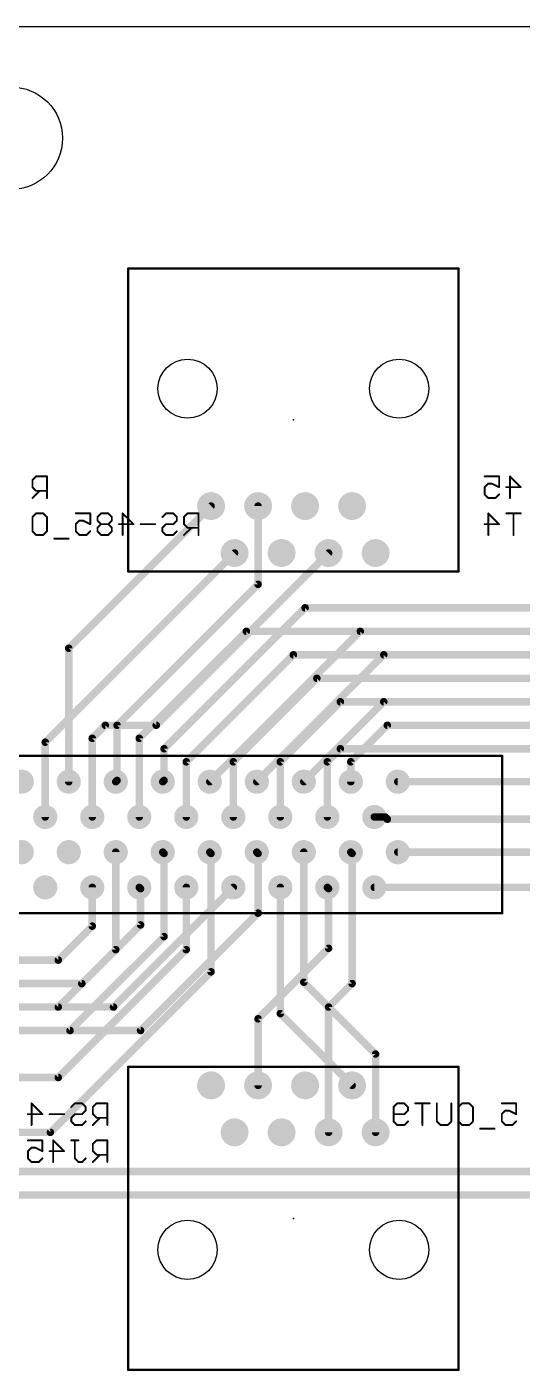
# Model space of a CAD drawing. Extents: x 0 to 9.2, y 0 to 4.69.
# Drawn here: x 4.433 to 5.487, y 1.825 to 4.687 of the extents above; entities that cross this region are included whole.
import ezdxf

# ---------------------------------------------------------------- set-up
doc = ezdxf.new("R2010")
doc.units = 0
for name, color, linetype in [('1', 22, 'CONTINUOUS'), ('16', 175, 'CONTINUOUS'), ('17', 82, 'CONTINUOUS'), ('20', 7, 'CONTINUOUS'), ('21', 253, 'CONTINUOUS'), ('22', 253, 'CONTINUOUS'), ('24', 7, 'CONTINUOUS'), ('26', 253, 'CONTINUOUS')]:
    doc.layers.add(name, color=color, linetype=linetype)

# ---------------------------------------------------------------- blocks, each defined once
blk = doc.blocks.new('ROUNDP')
at = {"const_width": 0.5}
blk.add_lwpolyline([(0, -0.25, 1), (0, 0.25, 1), (0, -0.25)], format="xyb", dxfattribs=at)

msp = doc.modelspace()

# ---------------------------------------------------------------- linework, layer by layer
at = {"layer": '1', "const_width": 0.016}
for points in [[(4.825, 3.666732), (4.522244, 3.363976)], [(4.925, 3.5), (4.925, 3.666732)], [(4.625, 3.2), (4.925, 3.5)], [(4.9, 3.4), (4.672244, 3.172244)], [(5.808268, 3.4), (4.9, 3.4)], [(4.522244, 3.363976), (4.522244, 3.079823)], [(5, 3.35), (4.772244, 3.122244)], [(5.958268, 3.35), (5, 3.35)], [(5.05, 3.3), (4.872244, 3.122244)], [(6.808268, 3.3), (5.05, 3.3)], [(5.1, 3.25), (4.972244, 3.122244)], [(6.958268, 3.25), (5.1, 3.25)], [(4.625, 3.082579), (4.625, 3.2)], [(4.672244, 3.172244), (4.672244, 3.004823)], [(5.1, 3.15), (5.072244, 3.122244)], [(7.758268, 3.15), (5.1, 3.15)], [(4.772244, 3.122244), (4.772244, 3.004823)], [(4.872244, 3.122244), (4.872244, 3.004823)], [(4.972244, 3.122244), (4.972244, 3.004823)], [(5.072244, 3.122244), (5.072244, 3.004823)], [(4.622244, 3.079823), (4.625, 3.082579)], [(7.779823, 3.079823), (5.222244, 3.079823)], [(5.195177, 3.004823), (5.172244, 3.004823)], [(5.2, 3), (5.195177, 3.004823)], [(7.808268, 3), (5.2, 3)], [(4.622244, 2.722244), (4.622244, 2.929823)], [(4.922244, 2.929823), (4.925, 2.927067)], [(4.925, 2.927067), (4.925, 2.8)], [(5.022244, 2.652756), (5.022244, 2.929823)], [(5.995177, 2.929823), (5.222244, 2.929823)], [(4.572244, 2.772244), (4.572244, 2.854823)], [(4.872244, 2.854823), (4.617421, 2.6)], [(4.972244, 2.586024), (4.972244, 2.854823)], [(5.803445, 2.854823), (5.172244, 2.854823)], [(4.925, 2.8), (4.675, 2.55)], [(4.5, 2.7), (4.572244, 2.772244)], [(4.55, 2.65), (4.622244, 2.722244)], [(3.191732, 2.7), (4.5, 2.7)], [(3.291732, 2.65), (4.55, 2.65)], [(5.175, 2.5), (5.022244, 2.652756)], [(4.617421, 2.6), (3.95, 2.6)], [(5.125, 2.433268), (4.972244, 2.586024)], [(4.675, 2.55), (4.05, 2.55)], [(5.175, 2.333268), (5.175, 2.5)], [(6, 2.25), (2.6, 2.25)], [(6.15, 2.2), (2.55, 2.2)]]:
    msp.add_lwpolyline(points, dxfattribs=at)
at = {"layer": '1', "const_width": 0.008}
for points in [[(4.827828, 3.663904, 1), (4.822172, 3.669561)], [(4.929, 3.666732, 1), (4.921, 3.666732)], [(4.921, 3.5, 1), (4.929, 3.5)], [(4.927828, 3.497172, 1), (4.922172, 3.502828)], [(4.9, 3.404, 1), (4.9, 3.396)], [(4.902828, 3.397172, 1), (4.897172, 3.402828)], [(4.526244, 3.363976, 1), (4.518244, 3.363976)], [(4.519416, 3.366805, 1), (4.525073, 3.361148)], [(5, 3.354, 1), (5, 3.346)], [(5.002828, 3.347172, 1), (4.997172, 3.352828)], [(5.05, 3.304, 1), (5.05, 3.296)], [(5.052828, 3.297172, 1), (5.047172, 3.302828)], [(5.1, 3.254, 1), (5.1, 3.246)], [(5.102828, 3.247172, 1), (5.097172, 3.252828)], [(4.629, 3.2, 1), (4.621, 3.2)], [(4.622172, 3.202828, 1), (4.627828, 3.197172)], [(4.676244, 3.172244, 1), (4.668244, 3.172244)], [(4.669416, 3.175073, 1), (4.675073, 3.169416)], [(5.1, 3.154, 1), (5.1, 3.146)], [(5.102828, 3.147172, 1), (5.097172, 3.152828)], [(4.776244, 3.122244, 1), (4.768244, 3.122244)], [(4.769416, 3.125073, 1), (4.775073, 3.119416)], [(4.876244, 3.122244, 1), (4.868244, 3.122244)], [(4.869416, 3.125073, 1), (4.875073, 3.119416)], [(4.976244, 3.122244, 1), (4.968244, 3.122244)], [(4.969416, 3.125073, 1), (4.975073, 3.119416)], [(5.076244, 3.122244, 1), (5.068244, 3.122244)], [(5.069416, 3.125073, 1), (5.075073, 3.119416)], [(4.518244, 3.079823, 1), (4.526244, 3.079823)], [(4.619416, 3.082651, 1), (4.625073, 3.076994)], [(4.621, 3.082579, 1), (4.629, 3.082579)], [(4.627828, 3.07975, 1), (4.622172, 3.085407)], [(5.222244, 3.083823, 1), (5.222244, 3.075823)], [(4.668244, 3.004823, 1), (4.676244, 3.004823)], [(4.768244, 3.004823, 1), (4.776244, 3.004823)], [(4.868244, 3.004823, 1), (4.876244, 3.004823)], [(4.968244, 3.004823, 1), (4.976244, 3.004823)], [(5.068244, 3.004823, 1), (5.076244, 3.004823)], [(5.172244, 3.008823, 1), (5.172244, 3.000823)], [(5.198006, 3.007651, 1), (5.192349, 3.001994)], [(5.195177, 3.000823, 1), (5.195177, 3.008823)], [(5.2, 3.004, 1), (5.2, 2.996)], [(5.197172, 2.997172, 1), (5.202828, 3.002828)], [(4.626244, 2.929823, 1), (4.618244, 2.929823)], [(4.925073, 2.932651, 1), (4.919416, 2.926994)], [(4.929, 2.927067, 1), (4.921, 2.927067)], [(4.922172, 2.924239, 1), (4.927828, 2.929895)], [(5.026244, 2.929823, 1), (5.018244, 2.929823)], [(5.222244, 2.933823, 1), (5.222244, 2.925823)], [(4.576244, 2.854823, 1), (4.568244, 2.854823)], [(4.875073, 2.851994, 1), (4.869416, 2.857651)], [(4.976244, 2.854823, 1), (4.968244, 2.854823)], [(5.172244, 2.858823, 1), (5.172244, 2.850823)], [(4.927828, 2.797172, 1), (4.922172, 2.802828)], [(4.575073, 2.769416, 1), (4.569416, 2.775073)], [(4.921, 2.8, 1), (4.929, 2.8)], [(4.568244, 2.772244, 1), (4.576244, 2.772244)], [(4.618244, 2.722244, 1), (4.626244, 2.722244)], [(4.625073, 2.719416, 1), (4.619416, 2.725073)], [(4.497172, 2.702828, 1), (4.502828, 2.697172)], [(4.5, 2.696, 1), (4.5, 2.704)], [(4.547172, 2.652828, 1), (4.552828, 2.647172)], [(4.55, 2.646, 1), (4.55, 2.654)], [(5.025073, 2.655584, 1), (5.019416, 2.649927)], [(5.018244, 2.652756, 1), (5.026244, 2.652756)], [(4.614593, 2.602828, 1), (4.62025, 2.597172)], [(4.617421, 2.596, 1), (4.617421, 2.604)], [(4.975073, 2.588852, 1), (4.969416, 2.583195)], [(4.968244, 2.586024, 1), (4.976244, 2.586024)], [(4.672172, 2.552828, 1), (4.677828, 2.547172)], [(4.675, 2.546, 1), (4.675, 2.554)], [(5.179, 2.5, 1), (5.171, 2.5)], [(5.172172, 2.497172, 1), (5.177828, 2.502828)], [(5.122172, 2.430439, 1), (5.127828, 2.436096)], [(5.171, 2.333268, 1), (5.179, 2.333268)]]:
    msp.add_lwpolyline(points, format="xyb", dxfattribs=at)
at = {"layer": '16', "const_width": 0.016}
for points in [[(4.875, 3.566732), (4.472244, 3.163976)], [(5.075, 3.566732), (4.708268, 3.2)], [(4.725, 3.15), (5.025, 3.45)], [(5.025, 3.45), (5.8, 3.45)], [(4.822244, 3.079823), (5.142421, 3.4)], [(5.142421, 3.4), (5.95, 3.4)], [(4.922244, 3.079823), (5.192421, 3.35)], [(5.192421, 3.35), (6.85, 3.35)], [(5.022244, 3.079823), (5.192421, 3.25)], [(5.192421, 3.25), (7.05, 3.25)], [(4.6, 3.2), (4.572244, 3.172244)], [(4.708268, 3.2), (4.6, 3.2)], [(5.2, 3.2), (5.122244, 3.122244)], [(7.658268, 3.2), (5.2, 3.2)], [(4.572244, 3.172244), (4.572244, 3.004823)], [(4.472244, 3.163976), (4.472244, 3.004823)], [(4.725, 3.082579), (4.725, 3.15)], [(5.122244, 3.122244), (5.122244, 3.079823)], [(4.722244, 3.079823), (4.725, 3.082579)], [(4.722244, 2.929823), (4.725, 2.927067)], [(4.725, 2.927067), (4.725, 2.75)], [(4.822244, 2.929823), (4.825, 2.927067)], [(4.825, 2.927067), (4.825, 2.675)], [(5.122244, 2.929823), (5.125, 2.927067)], [(5.125, 2.927067), (5.125, 2.65)], [(4.672244, 2.854823), (4.675, 2.852067)], [(4.772244, 2.722244), (4.772244, 2.854823)], [(5.072244, 2.854823), (5.075, 2.852067)], [(4.675, 2.852067), (4.675, 2.775)], [(5.075, 2.852067), (5.075, 2.725)], [(4.675, 2.775), (4.5, 2.6)], [(4.725, 2.75), (4.525, 2.55)], [(4.5, 2.45), (4.772244, 2.722244)], [(5.075, 2.725), (4.925, 2.575)], [(4.825, 2.675), (4.483268, 2.333268)], [(5.125, 2.65), (5.075, 2.6)], [(4.5, 2.6), (2.85, 2.6)], [(5.075, 2.6), (5.075, 2.333268)], [(4.925, 2.575), (4.925, 2.433268)], [(4.525, 2.55), (2.9, 2.55)], [(4.041732, 2.45), (4.5, 2.45)], [(4.483268, 2.333268), (4.075, 2.333268)]]:
    msp.add_lwpolyline(points, dxfattribs=at)
at = {"layer": '16', "const_width": 0.008}
for points in [[(4.877828, 3.563904, 1), (4.872172, 3.569561)], [(5.077828, 3.563904, 1), (5.072172, 3.569561)], [(5.025, 3.454, 1), (5.025, 3.446)], [(5.027828, 3.447172, 1), (5.022172, 3.452828)], [(5.142421, 3.404, 1), (5.142421, 3.396)], [(5.14525, 3.397172, 1), (5.139593, 3.402828)], [(5.192421, 3.354, 1), (5.192421, 3.346)], [(5.19525, 3.347172, 1), (5.189593, 3.352828)], [(5.192421, 3.254, 1), (5.192421, 3.246)], [(5.19525, 3.247172, 1), (5.189593, 3.252828)], [(4.6, 3.204, 1), (4.6, 3.196)], [(4.602828, 3.197172, 1), (4.597172, 3.202828)], [(4.705439, 3.202828, 1), (4.711096, 3.197172)], [(4.708268, 3.196, 1), (4.708268, 3.204)], [(5.2, 3.204, 1), (5.2, 3.196)], [(5.202828, 3.197172, 1), (5.197172, 3.202828)], [(4.576244, 3.172244, 1), (4.568244, 3.172244)], [(4.569416, 3.175073, 1), (4.575073, 3.169416)], [(4.476244, 3.163976, 1), (4.468244, 3.163976)], [(4.469416, 3.166805, 1), (4.475073, 3.161148)], [(4.729, 3.15, 1), (4.721, 3.15)], [(4.722172, 3.152828, 1), (4.727828, 3.147172)], [(5.126244, 3.122244, 1), (5.118244, 3.122244)], [(5.119416, 3.125073, 1), (5.125073, 3.119416)], [(4.719416, 3.082651, 1), (4.725073, 3.076994)], [(4.721, 3.082579, 1), (4.729, 3.082579)], [(4.727828, 3.07975, 1), (4.722172, 3.085407)], [(4.819416, 3.082651, 1), (4.825073, 3.076994)], [(4.919416, 3.082651, 1), (4.925073, 3.076994)], [(5.019416, 3.082651, 1), (5.025073, 3.076994)], [(5.118244, 3.079823, 1), (5.126244, 3.079823)], [(4.468244, 3.004823, 1), (4.476244, 3.004823)], [(4.568244, 3.004823, 1), (4.576244, 3.004823)], [(4.725073, 2.932651, 1), (4.719416, 2.926994)], [(4.729, 2.927067, 1), (4.721, 2.927067)], [(4.722172, 2.924239, 1), (4.727828, 2.929895)], [(4.825073, 2.932651, 1), (4.819416, 2.926994)], [(4.829, 2.927067, 1), (4.821, 2.927067)], [(4.822172, 2.924239, 1), (4.827828, 2.929895)], [(5.125073, 2.932651, 1), (5.119416, 2.926994)], [(5.129, 2.927067, 1), (5.121, 2.927067)], [(5.122172, 2.924239, 1), (5.127828, 2.929895)], [(4.675073, 2.857651, 1), (4.669416, 2.851994)], [(4.776244, 2.854823, 1), (4.768244, 2.854823)], [(5.075073, 2.857651, 1), (5.069416, 2.851994)], [(4.679, 2.852067, 1), (4.671, 2.852067)], [(4.672172, 2.849239, 1), (4.677828, 2.854895)], [(5.079, 2.852067, 1), (5.071, 2.852067)], [(5.072172, 2.849239, 1), (5.077828, 2.854895)], [(4.671, 2.775, 1), (4.679, 2.775)], [(4.677828, 2.772172, 1), (4.672172, 2.777828)], [(4.721, 2.75, 1), (4.729, 2.75)], [(4.727828, 2.747172, 1), (4.722172, 2.752828)], [(4.768244, 2.722244, 1), (4.776244, 2.722244)], [(4.775073, 2.719416, 1), (4.769416, 2.725073)], [(5.071, 2.725, 1), (5.079, 2.725)], [(5.077828, 2.722172, 1), (5.072172, 2.727828)], [(4.821, 2.675, 1), (4.829, 2.675)], [(4.827828, 2.672172, 1), (4.822172, 2.677828)], [(5.121, 2.65, 1), (5.129, 2.65)], [(5.127828, 2.647172, 1), (5.122172, 2.652828)], [(4.497172, 2.602828, 1), (4.502828, 2.597172)], [(4.5, 2.596, 1), (4.5, 2.604)], [(5.079, 2.6, 1), (5.071, 2.6)], [(5.072172, 2.602828, 1), (5.077828, 2.597172)], [(4.929, 2.575, 1), (4.921, 2.575)], [(4.922172, 2.577828, 1), (4.927828, 2.572172)], [(4.522172, 2.552828, 1), (4.527828, 2.547172)], [(4.525, 2.546, 1), (4.525, 2.554)], [(4.497172, 2.452828, 1), (4.502828, 2.447172)], [(4.5, 2.446, 1), (4.5, 2.454)], [(4.921, 2.433268, 1), (4.929, 2.433268)], [(4.480439, 2.336096, 1), (4.486096, 2.330439)], [(4.483268, 2.329268, 1), (4.483268, 2.337268)], [(5.071, 2.333268, 1), (5.079, 2.333268)]]:
    msp.add_lwpolyline(points, format="xyb", dxfattribs=at)
at = {"layer": '20'}
msp.add_line((8.899213, 4.687008), (0, 4.687008), dxfattribs=at)
for centre, radius in [((4.4, 4.45), 0.109), ((4.775, 3.916732), 0.062992), ((5.225, 3.916732), 0.062992), ((4.775, 2.083268), 0.062992), ((5.225, 2.083268), 0.062992)]:
    msp.add_circle(centre, radius, dxfattribs=at)
at = {"layer": '21', "const_width": 0.005}
for points in [[(3.35, 3.134646), (5.444488, 3.134646)], [(5.444488, 3.134646), (5.444488, 2.8)], [(3.35, 2.8), (5.444488, 2.8)]]:
    msp.add_lwpolyline(points, dxfattribs=at)
at = {"layer": '21', "const_width": 0.0025}
for points in [[(5.445738, 3.134646, 1), (5.443238, 3.134646)], [(5.444488, 3.133396, 1), (5.444488, 3.135896)], [(5.443238, 2.8, 1), (5.445738, 2.8)], [(5.444488, 2.79875, 1), (5.444488, 2.80125)]]:
    msp.add_lwpolyline(points, format="xyb", dxfattribs=at)
at = {"layer": '22', "const_width": 0.005}
for points in [[(4.648819, 3.527362), (4.648819, 4.172638)], [(5.351181, 4.172638), (4.648819, 4.172638)], [(5.351181, 3.527362), (5.351181, 4.172638)], [(4.648819, 3.527362), (5.351181, 3.527362)], [(5.351181, 2.472638), (4.648819, 2.472638)], [(4.648819, 2.472638), (4.648819, 1.827362)], [(5.351181, 2.472638), (5.351181, 1.827362)], [(4.648819, 1.827362), (5.351181, 1.827362)]]:
    msp.add_lwpolyline(points, dxfattribs=at)
at = {"layer": '22', "const_width": 0.0025}
for points in [[(4.650069, 4.172638, 1), (4.647569, 4.172638)], [(4.648819, 4.173888, 1), (4.648819, 4.171388)], [(5.352431, 4.172638, 1), (5.349931, 4.172638)], [(5.351181, 4.171388, 1), (5.351181, 4.173888)], [(4.648819, 3.528612, 1), (4.648819, 3.526112)], [(4.647569, 3.527362, 1), (4.650069, 3.527362)], [(5.349931, 3.527362, 1), (5.352431, 3.527362)], [(5.351181, 3.526112, 1), (5.351181, 3.528612)], [(4.648819, 2.473888, 1), (4.648819, 2.471388)], [(4.650069, 2.472638, 1), (4.647569, 2.472638)], [(5.352431, 2.472638, 1), (5.349931, 2.472638)], [(5.351181, 2.471388, 1), (5.351181, 2.473888)], [(4.648819, 1.828612, 1), (4.648819, 1.826112)], [(4.647569, 1.827362, 1), (4.650069, 1.827362)], [(5.349931, 1.827362, 1), (5.352431, 1.827362)], [(5.351181, 1.826112, 1), (5.351181, 1.828612)]]:
    msp.add_lwpolyline(points, format="xyb", dxfattribs=at)
at = {"layer": '24'}
for p in [(5, 3.85), (5, 2.15)]:
    msp.add_point(p, dxfattribs=at)
at = {"layer": '26', "const_width": 0.004}
for points in [[(4.452839, 3.729929), (4.445165, 3.722256)], [(4.445165, 3.722256), (4.445165, 3.706909)], [(4.475858, 3.729929), (4.452839, 3.729929)], [(4.475858, 3.68389), (4.475858, 3.729929)], [(5.407048, 3.729929), (5.43774, 3.729929)], [(5.43774, 3.729929), (5.43774, 3.706909)], [(5.46076, 3.68389), (5.46076, 3.729929)], [(5.46076, 3.729929), (5.48378, 3.706909)], [(4.445165, 3.706909), (4.452839, 3.699236)], [(4.460512, 3.699236), (4.445165, 3.68389)], [(4.452839, 3.699236), (4.475858, 3.699236)], [(5.414721, 3.714583), (5.407048, 3.706909)], [(5.407048, 3.706909), (5.407048, 3.691563)], [(5.407048, 3.691563), (5.414721, 3.68389)], [(5.422394, 3.714583), (5.414721, 3.714583)], [(5.43774, 3.706909), (5.422394, 3.714583)], [(5.430067, 3.68389), (5.43774, 3.691563)], [(5.48378, 3.706909), (5.453087, 3.706909)], [(5.414721, 3.68389), (5.430067, 3.68389)], [(4.445166, 3.643516), (4.452839, 3.651189)], [(4.445166, 3.612823), (4.445166, 3.643516)], [(4.452839, 3.651189), (4.468186, 3.651189)], [(4.468186, 3.651189), (4.475859, 3.643516)], [(4.475859, 3.643516), (4.475859, 3.612823)], [(4.537245, 3.651189), (4.567937, 3.651189)], [(4.544918, 3.635842), (4.537245, 3.628169)], [(4.552591, 3.635842), (4.544918, 3.635842)], [(4.567937, 3.628169), (4.552591, 3.635842)], [(4.567937, 3.651189), (4.567937, 3.628169)], [(4.590957, 3.651189), (4.583284, 3.643516)], [(4.583284, 3.643516), (4.583284, 3.635842)], [(4.583284, 3.635842), (4.590957, 3.628169)], [(4.606304, 3.651189), (4.590957, 3.651189)], [(4.613977, 3.643516), (4.606304, 3.651189)], [(4.606304, 3.628169), (4.613977, 3.635842)], [(4.613977, 3.635842), (4.613977, 3.643516)], [(4.636996, 3.60515), (4.636996, 3.651189)], [(4.636996, 3.651189), (4.660016, 3.628169)], [(4.721402, 3.643516), (4.729075, 3.651189)], [(4.729075, 3.651189), (4.744421, 3.651189)], [(4.744421, 3.651189), (4.752094, 3.643516)], [(4.752094, 3.635842), (4.744421, 3.628169)], [(4.752094, 3.643516), (4.752094, 3.635842)], [(4.775114, 3.651189), (4.767441, 3.643516)], [(4.767441, 3.643516), (4.767441, 3.628169)], [(4.798134, 3.651189), (4.775114, 3.651189)], [(4.798134, 3.60515), (4.798134, 3.651189)], [(5.414722, 3.60515), (5.414722, 3.651189)], [(5.414722, 3.651189), (5.437741, 3.628169)], [(5.48378, 3.651189), (5.453088, 3.651189)], [(5.468434, 3.60515), (5.468434, 3.651189)], [(4.452839, 3.60515), (4.445166, 3.612823)], [(4.468186, 3.60515), (4.452839, 3.60515)], [(4.475859, 3.612823), (4.468186, 3.60515)], [(4.537245, 3.628169), (4.537245, 3.612823)], [(4.537245, 3.612823), (4.544918, 3.60515)], [(4.544918, 3.60515), (4.560264, 3.60515)], [(4.560264, 3.60515), (4.567937, 3.612823)], [(4.590957, 3.628169), (4.583284, 3.620496)], [(4.583284, 3.620496), (4.583284, 3.612823)], [(4.583284, 3.612823), (4.590957, 3.60515)], [(4.606304, 3.628169), (4.590957, 3.628169)], [(4.590957, 3.60515), (4.606304, 3.60515)], [(4.613977, 3.620496), (4.606304, 3.628169)], [(4.606304, 3.60515), (4.613977, 3.612823)], [(4.613977, 3.612823), (4.613977, 3.620496)], [(4.660016, 3.628169), (4.629323, 3.628169)], [(4.706055, 3.628169), (4.675362, 3.628169)], [(4.729075, 3.628169), (4.721402, 3.620496)], [(4.721402, 3.620496), (4.721402, 3.612823)], [(4.721402, 3.612823), (4.729075, 3.60515)], [(4.744421, 3.628169), (4.729075, 3.628169)], [(4.729075, 3.60515), (4.744421, 3.60515)], [(4.744421, 3.60515), (4.752094, 3.612823)], [(4.767441, 3.628169), (4.775114, 3.620496)], [(4.782787, 3.620496), (4.767441, 3.60515)], [(4.775114, 3.620496), (4.798134, 3.620496)], [(5.437741, 3.628169), (5.407048, 3.628169)], [(4.521898, 3.597477), (4.491205, 3.597477)], [(4.443162, 2.34885), (4.443162, 2.39489)], [(4.443162, 2.39489), (4.466181, 2.37187)], [(4.527567, 2.387216), (4.53524, 2.39489)], [(4.53524, 2.39489), (4.550587, 2.39489)], [(4.550587, 2.39489), (4.55826, 2.387216)], [(4.55826, 2.379543), (4.550587, 2.37187)], [(4.55826, 2.387216), (4.55826, 2.379543)], [(4.58128, 2.39489), (4.573606, 2.387216)], [(4.573606, 2.387216), (4.573606, 2.37187)], [(4.604299, 2.39489), (4.58128, 2.39489)], [(4.604299, 2.34885), (4.604299, 2.39489)], [(5.213214, 2.387216), (5.220887, 2.39489)], [(5.213214, 2.356523), (5.213214, 2.387216)], [(5.220887, 2.39489), (5.236234, 2.39489)], [(5.236234, 2.39489), (5.243907, 2.387216)], [(5.243907, 2.379543), (5.236234, 2.37187)], [(5.243907, 2.387216), (5.243907, 2.379543)], [(5.289946, 2.39489), (5.259253, 2.39489)], [(5.2746, 2.34885), (5.2746, 2.39489)], [(5.305292, 2.356523), (5.305292, 2.39489)], [(5.335985, 2.39489), (5.335985, 2.356523)], [(5.351332, 2.387216), (5.359005, 2.39489)], [(5.351332, 2.356523), (5.351332, 2.387216)], [(5.359005, 2.39489), (5.374351, 2.39489)], [(5.374351, 2.39489), (5.382024, 2.387216)], [(5.382024, 2.387216), (5.382024, 2.356523)], [(5.44341, 2.39489), (5.474103, 2.39489)], [(5.451083, 2.379543), (5.44341, 2.37187)], [(5.458757, 2.379543), (5.451083, 2.379543)], [(5.474103, 2.37187), (5.458757, 2.379543)], [(5.474103, 2.39489), (5.474103, 2.37187)], [(4.466181, 2.37187), (4.435489, 2.37187)], [(4.512221, 2.37187), (4.481528, 2.37187)], [(4.53524, 2.37187), (4.527567, 2.364197)], [(4.527567, 2.364197), (4.527567, 2.356523)], [(4.527567, 2.356523), (4.53524, 2.34885)], [(4.550587, 2.37187), (4.53524, 2.37187)], [(4.53524, 2.34885), (4.550587, 2.34885)], [(4.550587, 2.34885), (4.55826, 2.356523)], [(4.573606, 2.37187), (4.58128, 2.364197)], [(4.588953, 2.364197), (4.573606, 2.34885)], [(4.58128, 2.364197), (4.604299, 2.364197)], [(5.236234, 2.37187), (5.213214, 2.37187)], [(5.220887, 2.34885), (5.213214, 2.356523)], [(5.236234, 2.34885), (5.220887, 2.34885)], [(5.243907, 2.356523), (5.236234, 2.34885)], [(5.312966, 2.34885), (5.305292, 2.356523)], [(5.328312, 2.34885), (5.312966, 2.34885)], [(5.335985, 2.356523), (5.328312, 2.34885)], [(5.359005, 2.34885), (5.351332, 2.356523)], [(5.374351, 2.34885), (5.359005, 2.34885)], [(5.382024, 2.356523), (5.374351, 2.34885)], [(5.44341, 2.37187), (5.44341, 2.356523)], [(5.44341, 2.356523), (5.451083, 2.34885)], [(5.451083, 2.34885), (5.46643, 2.34885)], [(5.46643, 2.34885), (5.474103, 2.356523)], [(5.428064, 2.341177), (5.397371, 2.341177)], [(4.435489, 2.316149), (4.466181, 2.316149)], [(4.443162, 2.300803), (4.435489, 2.29313)], [(4.435489, 2.29313), (4.435489, 2.277783)], [(4.450835, 2.300803), (4.443162, 2.300803)], [(4.466181, 2.29313), (4.450835, 2.300803)], [(4.466181, 2.316149), (4.466181, 2.29313)], [(4.512221, 2.29313), (4.481528, 2.29313)], [(4.489201, 2.27011), (4.489201, 2.316149)], [(4.489201, 2.316149), (4.512221, 2.29313)], [(4.542914, 2.316149), (4.527567, 2.316149)], [(4.53524, 2.277783), (4.53524, 2.316149)], [(4.58128, 2.316149), (4.573606, 2.308476)], [(4.573606, 2.308476), (4.573606, 2.29313)], [(4.573606, 2.29313), (4.58128, 2.285457)], [(4.604299, 2.316149), (4.58128, 2.316149)], [(4.604299, 2.27011), (4.604299, 2.316149)], [(4.435489, 2.277783), (4.443162, 2.27011)], [(4.443162, 2.27011), (4.458508, 2.27011)], [(4.458508, 2.27011), (4.466181, 2.277783)], [(4.542914, 2.27011), (4.53524, 2.277783)], [(4.550587, 2.27011), (4.542914, 2.27011)], [(4.55826, 2.277783), (4.550587, 2.27011)], [(4.588953, 2.285457), (4.573606, 2.27011)], [(4.58128, 2.285457), (4.604299, 2.285457)]]:
    msp.add_lwpolyline(points, dxfattribs=at)
at = {"layer": '26', "const_width": 0.002}
for points in [[(4.446165, 3.722256, 1), (4.444165, 3.722256)], [(4.444458, 3.722963, 1), (4.445872, 3.721549)], [(4.452839, 3.730929, 1), (4.452839, 3.728929)], [(4.453546, 3.729222, 1), (4.452131, 3.730636)], [(4.476858, 3.729929, 1), (4.474858, 3.729929)], [(4.475858, 3.728929, 1), (4.475858, 3.730929)], [(5.407048, 3.730929, 1), (5.407048, 3.728929)], [(5.43874, 3.729929, 1), (5.43674, 3.729929)], [(5.43774, 3.728929, 1), (5.43774, 3.730929)], [(5.46176, 3.729929, 1), (5.45976, 3.729929)], [(5.461467, 3.730636, 1), (5.460053, 3.729222)], [(4.445872, 3.707616, 1), (4.444458, 3.706202)], [(4.444165, 3.706909, 1), (4.446165, 3.706909)], [(4.452839, 3.700236, 1), (4.452839, 3.698236)], [(4.452131, 3.698529, 1), (4.453546, 3.699943)], [(4.461219, 3.698529, 1), (4.459805, 3.699943)], [(4.475858, 3.698236, 1), (4.475858, 3.700236)], [(5.408048, 3.706909, 1), (5.406048, 3.706909)], [(5.406341, 3.707616, 1), (5.407755, 3.706202)], [(5.407755, 3.69227, 1), (5.406341, 3.690856)], [(5.406048, 3.691563, 1), (5.408048, 3.691563)], [(5.414721, 3.715583, 1), (5.414721, 3.713583)], [(5.415428, 3.713875, 1), (5.414014, 3.71529)], [(5.422841, 3.715477, 1), (5.421947, 3.713688)], [(5.422394, 3.713583, 1), (5.422394, 3.715583)], [(5.43674, 3.706909, 1), (5.43874, 3.706909)], [(5.438448, 3.690856, 1), (5.437033, 3.69227)], [(5.437293, 3.706015, 1), (5.438188, 3.707804)], [(5.453087, 3.707909, 1), (5.453087, 3.705909)], [(5.483073, 3.706202, 1), (5.484487, 3.707616)], [(5.48378, 3.705909, 1), (5.48378, 3.707909)], [(4.444458, 3.684597, 1), (4.445872, 3.683183)], [(4.474858, 3.68389, 1), (4.476858, 3.68389)], [(5.414721, 3.68489, 1), (5.414721, 3.68289)], [(5.414014, 3.683183, 1), (5.415428, 3.684597)], [(5.42936, 3.684597, 1), (5.430774, 3.683183)], [(5.430067, 3.68289, 1), (5.430067, 3.68489)], [(5.45976, 3.68389, 1), (5.46176, 3.68389)], [(4.446166, 3.643516, 1), (4.444166, 3.643516)], [(4.444459, 3.644223, 1), (4.445873, 3.642809)], [(4.452839, 3.652189, 1), (4.452839, 3.650189)], [(4.453546, 3.650482, 1), (4.452132, 3.651896)], [(4.468893, 3.651896, 1), (4.467479, 3.650482)], [(4.468186, 3.650189, 1), (4.468186, 3.652189)], [(4.476859, 3.643516, 1), (4.474859, 3.643516)], [(4.475152, 3.642809, 1), (4.476566, 3.644223)], [(4.537245, 3.652189, 1), (4.537245, 3.650189)], [(4.544918, 3.636842, 1), (4.544918, 3.634842)], [(4.545625, 3.635135, 1), (4.544211, 3.63655)], [(4.553038, 3.636737, 1), (4.552144, 3.634948)], [(4.552591, 3.634842, 1), (4.552591, 3.636842)], [(4.568937, 3.651189, 1), (4.566937, 3.651189)], [(4.567937, 3.650189, 1), (4.567937, 3.652189)], [(4.584284, 3.643516, 1), (4.582284, 3.643516)], [(4.582577, 3.644223, 1), (4.583991, 3.642809)], [(4.583991, 3.63655, 1), (4.582577, 3.635135)], [(4.582284, 3.635842, 1), (4.584284, 3.635842)], [(4.590957, 3.652189, 1), (4.590957, 3.650189)], [(4.591664, 3.650482, 1), (4.59025, 3.651896)], [(4.607011, 3.651896, 1), (4.605596, 3.650482)], [(4.606304, 3.650189, 1), (4.606304, 3.652189)], [(4.614977, 3.643516, 1), (4.612977, 3.643516)], [(4.612977, 3.635842, 1), (4.614977, 3.635842)], [(4.61327, 3.642809, 1), (4.614684, 3.644223)], [(4.614684, 3.635135, 1), (4.61327, 3.636549)], [(4.637996, 3.651189, 1), (4.635996, 3.651189)], [(4.637703, 3.651896, 1), (4.636289, 3.650482)], [(4.720694, 3.644223, 1), (4.722109, 3.642809)], [(4.729075, 3.652189, 1), (4.729075, 3.650189)], [(4.729782, 3.650482, 1), (4.728368, 3.651896)], [(4.745128, 3.651896, 1), (4.743714, 3.650482)], [(4.744421, 3.650189, 1), (4.744421, 3.652189)], [(4.753094, 3.643516, 1), (4.751094, 3.643516)], [(4.751094, 3.635842, 1), (4.753094, 3.635842)], [(4.751387, 3.642809, 1), (4.752801, 3.644223)], [(4.752801, 3.635135, 1), (4.751387, 3.636549)], [(4.768441, 3.643516, 1), (4.766441, 3.643516)], [(4.766734, 3.644223, 1), (4.768148, 3.642809)], [(4.775114, 3.652189, 1), (4.775114, 3.650189)], [(4.775821, 3.650482, 1), (4.774407, 3.651896)], [(4.799134, 3.651189, 1), (4.797134, 3.651189)], [(4.798134, 3.650189, 1), (4.798134, 3.652189)], [(5.415429, 3.651896, 1), (5.414014, 3.650482)], [(5.415722, 3.651189, 1), (5.413722, 3.651189)], [(5.453088, 3.652189, 1), (5.453088, 3.650189)], [(5.469434, 3.651189, 1), (5.467434, 3.651189)], [(5.48378, 3.650189, 1), (5.48378, 3.652189)], [(4.445873, 3.61353, 1), (4.444459, 3.612116)], [(4.444166, 3.612823, 1), (4.446166, 3.612823)], [(4.452839, 3.60615, 1), (4.452839, 3.60415)], [(4.452132, 3.604442, 1), (4.453546, 3.605857)], [(4.467479, 3.605857, 1), (4.468893, 3.604442)], [(4.468186, 3.60415, 1), (4.468186, 3.60615)], [(4.474859, 3.612823, 1), (4.476859, 3.612823)], [(4.476566, 3.612116, 1), (4.475152, 3.61353)], [(4.536537, 3.628876, 1), (4.537952, 3.627462)], [(4.537952, 3.61353, 1), (4.536537, 3.612116)], [(4.538245, 3.628169, 1), (4.536245, 3.628169)], [(4.536245, 3.612823, 1), (4.538245, 3.612823)], [(4.544918, 3.60615, 1), (4.544918, 3.60415)], [(4.544211, 3.604442, 1), (4.545625, 3.605857)], [(4.559557, 3.605857, 1), (4.560971, 3.604442)], [(4.560264, 3.60415, 1), (4.560264, 3.60615)], [(4.566937, 3.628169, 1), (4.568937, 3.628169)], [(4.568644, 3.612116, 1), (4.56723, 3.61353)], [(4.56749, 3.627275, 1), (4.568385, 3.629064)], [(4.584284, 3.620496, 1), (4.582284, 3.620496)], [(4.582577, 3.621203, 1), (4.583991, 3.619789)], [(4.583991, 3.61353, 1), (4.582577, 3.612116)], [(4.582284, 3.612823, 1), (4.584284, 3.612823)], [(4.590957, 3.629169, 1), (4.590957, 3.627169)], [(4.590957, 3.60615, 1), (4.590957, 3.60415)], [(4.591664, 3.627462, 1), (4.59025, 3.628876)], [(4.59025, 3.627462, 1), (4.591664, 3.628876)], [(4.59025, 3.604442, 1), (4.591664, 3.605857)], [(4.607011, 3.628876, 1), (4.605596, 3.627462)], [(4.605596, 3.628876, 1), (4.607011, 3.627462)], [(4.605596, 3.605857, 1), (4.607011, 3.604442)], [(4.606304, 3.627169, 1), (4.606304, 3.629169)], [(4.606304, 3.60415, 1), (4.606304, 3.60615)], [(4.614977, 3.620496, 1), (4.612977, 3.620496)], [(4.612977, 3.612823, 1), (4.614977, 3.612823)], [(4.61327, 3.619789, 1), (4.614684, 3.621203)], [(4.614684, 3.612116, 1), (4.61327, 3.61353)], [(4.629323, 3.629169, 1), (4.629323, 3.627169)], [(4.659309, 3.627462, 1), (4.660723, 3.628876)], [(4.660016, 3.627169, 1), (4.660016, 3.629169)], [(4.675362, 3.629169, 1), (4.675362, 3.627169)], [(4.706055, 3.627169, 1), (4.706055, 3.629169)], [(4.720694, 3.621203, 1), (4.722109, 3.619789)], [(4.722109, 3.61353, 1), (4.720694, 3.612116)], [(4.722402, 3.620496, 1), (4.720402, 3.620496)], [(4.720402, 3.612823, 1), (4.722402, 3.612823)], [(4.729075, 3.629169, 1), (4.729075, 3.627169)], [(4.729075, 3.60615, 1), (4.729075, 3.60415)], [(4.729782, 3.627462, 1), (4.728368, 3.628876)], [(4.728368, 3.604442, 1), (4.729782, 3.605857)], [(4.743714, 3.628876, 1), (4.745128, 3.627462)], [(4.743714, 3.605857, 1), (4.745128, 3.604442)], [(4.744421, 3.627169, 1), (4.744421, 3.629169)], [(4.744421, 3.60415, 1), (4.744421, 3.60615)], [(4.752801, 3.612116, 1), (4.751387, 3.61353)], [(4.768148, 3.628876, 1), (4.766734, 3.627462)], [(4.766441, 3.628169, 1), (4.768441, 3.628169)], [(4.766734, 3.605857, 1), (4.768148, 3.604442)], [(4.775114, 3.621496, 1), (4.775114, 3.619496)], [(4.774407, 3.619789, 1), (4.775821, 3.621203)], [(4.783494, 3.619789, 1), (4.78208, 3.621203)], [(4.798134, 3.619496, 1), (4.798134, 3.621496)], [(5.407048, 3.629169, 1), (5.407048, 3.627169)], [(5.437034, 3.627462, 1), (5.438448, 3.628876)], [(5.437741, 3.627169, 1), (5.437741, 3.629169)], [(4.491205, 3.598477, 1), (4.491205, 3.596477)], [(4.521898, 3.596477, 1), (4.521898, 3.598477)], [(4.635996, 3.60515, 1), (4.637996, 3.60515)], [(4.797134, 3.60515, 1), (4.799134, 3.60515)], [(5.413722, 3.60515, 1), (5.415722, 3.60515)], [(5.467434, 3.60515, 1), (5.469434, 3.60515)], [(4.444162, 2.39489, 1), (4.442162, 2.39489)], [(4.443869, 2.395597, 1), (4.442455, 2.394183)], [(4.52686, 2.387924, 1), (4.528274, 2.386509)], [(4.53524, 2.39589, 1), (4.53524, 2.39389)], [(4.535948, 2.394183, 1), (4.534533, 2.395597)], [(4.551294, 2.395597, 1), (4.54988, 2.394183)], [(4.550587, 2.39389, 1), (4.550587, 2.39589)], [(4.55926, 2.387216, 1), (4.55726, 2.387216)], [(4.55726, 2.379543, 1), (4.55926, 2.379543)], [(4.557553, 2.386509, 1), (4.558967, 2.387924)], [(4.558967, 2.378836, 1), (4.557553, 2.38025)], [(4.574606, 2.387216, 1), (4.572606, 2.387216)], [(4.572899, 2.387924, 1), (4.574314, 2.386509)], [(4.58128, 2.39589, 1), (4.58128, 2.39389)], [(4.581987, 2.394183, 1), (4.580573, 2.395597)], [(4.605299, 2.39489, 1), (4.603299, 2.39489)], [(4.604299, 2.39389, 1), (4.604299, 2.39589)], [(5.214214, 2.387216, 1), (5.212214, 2.387216)], [(5.212507, 2.387924, 1), (5.213921, 2.386509)], [(5.220887, 2.39589, 1), (5.220887, 2.39389)], [(5.221594, 2.394183, 1), (5.22018, 2.395597)], [(5.236941, 2.395597, 1), (5.235527, 2.394183)], [(5.236234, 2.39389, 1), (5.236234, 2.39589)], [(5.244907, 2.387216, 1), (5.242907, 2.387216)], [(5.242907, 2.379543, 1), (5.244907, 2.379543)], [(5.2432, 2.386509, 1), (5.244614, 2.387924)], [(5.244614, 2.378836, 1), (5.2432, 2.38025)], [(5.259253, 2.39589, 1), (5.259253, 2.39389)], [(5.2756, 2.39489, 1), (5.2736, 2.39489)], [(5.289946, 2.39389, 1), (5.289946, 2.39589)], [(5.306292, 2.39489, 1), (5.304292, 2.39489)], [(5.336985, 2.39489, 1), (5.334985, 2.39489)], [(5.352332, 2.387216, 1), (5.350332, 2.387216)], [(5.350625, 2.387924, 1), (5.352039, 2.386509)], [(5.359005, 2.39589, 1), (5.359005, 2.39389)], [(5.359712, 2.394183, 1), (5.358298, 2.395597)], [(5.375058, 2.395597, 1), (5.373644, 2.394183)], [(5.374351, 2.39389, 1), (5.374351, 2.39589)], [(5.383024, 2.387216, 1), (5.381024, 2.387216)], [(5.381317, 2.386509, 1), (5.382732, 2.387924)], [(5.44341, 2.39589, 1), (5.44341, 2.39389)], [(5.451083, 2.380543, 1), (5.451083, 2.378543)], [(5.451791, 2.378836, 1), (5.450376, 2.38025)], [(5.459204, 2.380438, 1), (5.458309, 2.378649)], [(5.458757, 2.378543, 1), (5.458757, 2.380543)], [(5.475103, 2.39489, 1), (5.473103, 2.39489)], [(5.474103, 2.39389, 1), (5.474103, 2.39589)], [(4.435489, 2.37287, 1), (4.435489, 2.37087)], [(4.442162, 2.34885, 1), (4.444162, 2.34885)], [(4.465474, 2.371163, 1), (4.466889, 2.372577)], [(4.466181, 2.37087, 1), (4.466181, 2.37287)], [(4.481528, 2.37287, 1), (4.481528, 2.37087)], [(4.512221, 2.37087, 1), (4.512221, 2.37287)], [(4.528567, 2.364197, 1), (4.526567, 2.364197)], [(4.52686, 2.364904, 1), (4.528274, 2.36349)], [(4.528274, 2.357231, 1), (4.52686, 2.355816)], [(4.526567, 2.356523, 1), (4.528567, 2.356523)], [(4.53524, 2.37287, 1), (4.53524, 2.37087)], [(4.53524, 2.34985, 1), (4.53524, 2.34785)], [(4.535948, 2.371163, 1), (4.534533, 2.372577)], [(4.534533, 2.348143, 1), (4.535948, 2.349558)], [(4.54988, 2.372577, 1), (4.551294, 2.371163)], [(4.54988, 2.349558, 1), (4.551294, 2.348143)], [(4.550587, 2.37087, 1), (4.550587, 2.37287)], [(4.550587, 2.34785, 1), (4.550587, 2.34985)], [(4.558967, 2.355816, 1), (4.557553, 2.357231)], [(4.574314, 2.372577, 1), (4.572899, 2.371163)], [(4.572606, 2.37187, 1), (4.574606, 2.37187)], [(4.572899, 2.349558, 1), (4.574314, 2.348143)], [(4.58128, 2.365197, 1), (4.58128, 2.363197)], [(4.580573, 2.36349, 1), (4.581987, 2.364904)], [(4.58966, 2.36349, 1), (4.588246, 2.364904)], [(4.603299, 2.34885, 1), (4.605299, 2.34885)], [(4.604299, 2.363197, 1), (4.604299, 2.365197)], [(5.213214, 2.37287, 1), (5.213214, 2.37087)], [(5.213921, 2.357231, 1), (5.212507, 2.355816)], [(5.212214, 2.356523, 1), (5.214214, 2.356523)], [(5.220887, 2.34985, 1), (5.220887, 2.34785)], [(5.22018, 2.348143, 1), (5.221594, 2.349558)], [(5.235527, 2.372577, 1), (5.236941, 2.371163)], [(5.235527, 2.349558, 1), (5.236941, 2.348143)], [(5.236234, 2.37087, 1), (5.236234, 2.37287)], [(5.236234, 2.34785, 1), (5.236234, 2.34985)], [(5.244614, 2.355816, 1), (5.2432, 2.357231)], [(5.2736, 2.34885, 1), (5.2756, 2.34885)], [(5.306, 2.357231, 1), (5.304585, 2.355816)], [(5.304292, 2.356523, 1), (5.306292, 2.356523)], [(5.312966, 2.34985, 1), (5.312966, 2.34785)], [(5.312259, 2.348143, 1), (5.313673, 2.349558)], [(5.327605, 2.349558, 1), (5.329019, 2.348143)], [(5.328312, 2.34785, 1), (5.328312, 2.34985)], [(5.334985, 2.356523, 1), (5.336985, 2.356523)], [(5.336692, 2.355816, 1), (5.335278, 2.357231)], [(5.352039, 2.357231, 1), (5.350625, 2.355816)], [(5.350332, 2.356523, 1), (5.352332, 2.356523)], [(5.359005, 2.34985, 1), (5.359005, 2.34785)], [(5.358298, 2.348143, 1), (5.359712, 2.349558)], [(5.373644, 2.349558, 1), (5.375058, 2.348143)], [(5.374351, 2.34785, 1), (5.374351, 2.34985)], [(5.381024, 2.356523, 1), (5.383024, 2.356523)], [(5.382732, 2.355816, 1), (5.381317, 2.357231)], [(5.44441, 2.37187, 1), (5.44241, 2.37187)], [(5.442703, 2.372577, 1), (5.444117, 2.371163)], [(5.444117, 2.357231, 1), (5.442703, 2.355816)], [(5.44241, 2.356523, 1), (5.44441, 2.356523)], [(5.451083, 2.34985, 1), (5.451083, 2.34785)], [(5.450376, 2.348143, 1), (5.451791, 2.349558)], [(5.465723, 2.349558, 1), (5.467137, 2.348143)], [(5.46643, 2.34785, 1), (5.46643, 2.34985)], [(5.473103, 2.37187, 1), (5.475103, 2.37187)], [(5.47481, 2.355816, 1), (5.473396, 2.357231)], [(5.473656, 2.370976, 1), (5.47455, 2.372764)], [(5.397371, 2.342177, 1), (5.397371, 2.340177)], [(5.428064, 2.340177, 1), (5.428064, 2.342177)], [(4.435489, 2.317149, 1), (4.435489, 2.315149)], [(4.436489, 2.29313, 1), (4.434489, 2.29313)], [(4.434782, 2.293837, 1), (4.436196, 2.292423)], [(4.443162, 2.301803, 1), (4.443162, 2.299803)], [(4.443869, 2.300096, 1), (4.442455, 2.30151)], [(4.451282, 2.301697, 1), (4.450388, 2.299909)], [(4.450835, 2.299803, 1), (4.450835, 2.301803)], [(4.467181, 2.316149, 1), (4.465181, 2.316149)], [(4.465181, 2.29313, 1), (4.467181, 2.29313)], [(4.465734, 2.292235, 1), (4.466629, 2.294024)], [(4.466181, 2.315149, 1), (4.466181, 2.317149)], [(4.481528, 2.29413, 1), (4.481528, 2.29213)], [(4.489908, 2.316857, 1), (4.488494, 2.315442)], [(4.490201, 2.316149, 1), (4.488201, 2.316149)], [(4.511514, 2.292423, 1), (4.512928, 2.293837)], [(4.512221, 2.29213, 1), (4.512221, 2.29413)], [(4.527567, 2.317149, 1), (4.527567, 2.315149)], [(4.53624, 2.316149, 1), (4.53424, 2.316149)], [(4.542914, 2.315149, 1), (4.542914, 2.317149)], [(4.574606, 2.308476, 1), (4.572606, 2.308476)], [(4.572899, 2.309183, 1), (4.574314, 2.307769)], [(4.574314, 2.293837, 1), (4.572899, 2.292423)], [(4.572606, 2.29313, 1), (4.574606, 2.29313)], [(4.58128, 2.317149, 1), (4.58128, 2.315149)], [(4.581987, 2.315442, 1), (4.580573, 2.316857)], [(4.605299, 2.316149, 1), (4.603299, 2.316149)], [(4.604299, 2.315149, 1), (4.604299, 2.317149)], [(4.436196, 2.27849, 1), (4.434782, 2.277076)], [(4.434489, 2.277783, 1), (4.436489, 2.277783)], [(4.443162, 2.27111, 1), (4.443162, 2.26911)], [(4.442455, 2.269403, 1), (4.443869, 2.270817)], [(4.457801, 2.270817, 1), (4.459215, 2.269403)], [(4.458508, 2.26911, 1), (4.458508, 2.27111)], [(4.466889, 2.277076, 1), (4.465474, 2.27849)], [(4.488201, 2.27011, 1), (4.490201, 2.27011)], [(4.535948, 2.27849, 1), (4.534533, 2.277076)], [(4.53424, 2.277783, 1), (4.53624, 2.277783)], [(4.542914, 2.27111, 1), (4.542914, 2.26911)], [(4.542207, 2.269403, 1), (4.543621, 2.270817)], [(4.54988, 2.270817, 1), (4.551294, 2.269403)], [(4.550587, 2.26911, 1), (4.550587, 2.27111)], [(4.558967, 2.277076, 1), (4.557553, 2.27849)], [(4.572899, 2.270817, 1), (4.574314, 2.269403)], [(4.58128, 2.286457, 1), (4.58128, 2.284457)], [(4.580573, 2.284749, 1), (4.581987, 2.286164)], [(4.58966, 2.284749, 1), (4.588246, 2.286164)], [(4.603299, 2.27011, 1), (4.605299, 2.27011)], [(4.604299, 2.284457, 1), (4.604299, 2.286457)]]:
    msp.add_lwpolyline(points, format="xyb", dxfattribs=at)

# ---------------------------------------------------------------- block references
at = {"layer": '17'}
for p, xscale, yscale in [((4.825, 3.666732), 0.05937, 0.05937), ((4.825, 3.666732), 0.05937, 0.05937), ((4.925, 3.666732), 0.05937, 0.05937), ((4.925, 3.666732), 0.05937, 0.05937), ((5.025, 3.666732), 0.05937, 0.05937), ((5.025, 3.666732), 0.05937, 0.05937), ((5.125, 3.666732), 0.05937, 0.05937), ((5.125, 3.666732), 0.05937, 0.05937), ((4.875, 3.566732), 0.05937, 0.05937), ((4.875, 3.566732), 0.05937, 0.05937), ((4.975, 3.566732), 0.05937, 0.05937), ((4.975, 3.566732), 0.05937, 0.05937), ((5.075, 3.566732), 0.05937, 0.05937), ((5.075, 3.566732), 0.05937, 0.05937), ((5.175, 3.566732), 0.05937, 0.05937), ((5.175, 3.566732), 0.05937, 0.05937), ((4.422244, 3.079823), 0.051496, 0.051496), ((4.422244, 3.079823), 0.051496, 0.051496), ((4.522244, 3.079823), 0.051496, 0.051496), ((4.522244, 3.079823), 0.051496, 0.051496), ((4.622244, 3.079823), 0.051496, 0.051496), ((4.622244, 3.079823), 0.051496, 0.051496), ((4.722244, 3.079823), 0.051496, 0.051496), ((4.722244, 3.079823), 0.051496, 0.051496), ((4.822244, 3.079823), 0.051496, 0.051496), ((4.822244, 3.079823), 0.051496, 0.051496), ((4.922244, 3.079823), 0.051496, 0.051496), ((4.922244, 3.079823), 0.051496, 0.051496), ((5.022244, 3.079823), 0.051496, 0.051496), ((5.022244, 3.079823), 0.051496, 0.051496), ((5.122244, 3.079823), 0.051496, 0.051496), ((5.122244, 3.079823), 0.051496, 0.051496), ((5.222244, 3.079823), 0.051496, 0.051496), ((5.222244, 3.079823), 0.051496, 0.051496), ((4.472244, 3.004823), 0.051496, 0.051496), ((4.472244, 3.004823), 0.051496, 0.051496), ((4.572244, 3.004823), 0.051496, 0.051496), ((4.572244, 3.004823), 0.051496, 0.051496), ((4.672244, 3.004823), 0.051496, 0.051496), ((4.672244, 3.004823), 0.051496, 0.051496), ((4.772244, 3.004823), 0.051496, 0.051496), ((4.772244, 3.004823), 0.051496, 0.051496), ((4.872244, 3.004823), 0.051496, 0.051496), ((4.872244, 3.004823), 0.051496, 0.051496), ((4.972244, 3.004823), 0.051496, 0.051496), ((4.972244, 3.004823), 0.051496, 0.051496), ((5.072244, 3.004823), 0.051496, 0.051496), ((5.072244, 3.004823), 0.051496, 0.051496), ((5.172244, 3.004823), 0.051496, 0.051496), ((5.172244, 3.004823), 0.051496, 0.051496), ((4.422244, 2.929823), 0.051496, 0.051496), ((4.422244, 2.929823), 0.051496, 0.051496), ((4.522244, 2.929823), 0.051496, 0.051496), ((4.522244, 2.929823), 0.051496, 0.051496), ((4.622244, 2.929823), 0.051496, 0.051496), ((4.622244, 2.929823), 0.051496, 0.051496), ((4.722244, 2.929823), 0.051496, 0.051496), ((4.722244, 2.929823), 0.051496, 0.051496), ((4.822244, 2.929823), 0.051496, 0.051496), ((4.822244, 2.929823), 0.051496, 0.051496), ((4.922244, 2.929823), 0.051496, 0.051496), ((4.922244, 2.929823), 0.051496, 0.051496), ((5.022244, 2.929823), 0.051496, 0.051496), ((5.022244, 2.929823), 0.051496, 0.051496), ((5.122244, 2.929823), 0.051496, 0.051496), ((5.122244, 2.929823), 0.051496, 0.051496), ((5.222244, 2.929823), 0.051496, 0.051496), ((5.222244, 2.929823), 0.051496, 0.051496), ((4.472244, 2.854823), 0.051496, 0.051496), ((4.472244, 2.854823), 0.051496, 0.051496), ((4.572244, 2.854823), 0.051496, 0.051496), ((4.572244, 2.854823), 0.051496, 0.051496), ((4.672244, 2.854823), 0.051496, 0.051496), ((4.672244, 2.854823), 0.051496, 0.051496), ((4.772244, 2.854823), 0.051496, 0.051496), ((4.772244, 2.854823), 0.051496, 0.051496), ((4.872244, 2.854823), 0.051496, 0.051496), ((4.872244, 2.854823), 0.051496, 0.051496), ((4.972244, 2.854823), 0.051496, 0.051496), ((4.972244, 2.854823), 0.051496, 0.051496), ((5.072244, 2.854823), 0.051496, 0.051496), ((5.072244, 2.854823), 0.051496, 0.051496), ((5.172244, 2.854823), 0.051496, 0.051496), ((5.172244, 2.854823), 0.051496, 0.051496)]:
    msp.add_blockref('ROUNDP', p, dxfattribs=dict(at, xscale=xscale, yscale=yscale))
at = {"layer": '17', "xscale": 0.05937, "yscale": 0.05937, "rotation": 180}
for p in [(4.825, 2.433268), (4.825, 2.433268), (4.925, 2.433268), (4.925, 2.433268), (5.025, 2.433268), (5.025, 2.433268), (5.125, 2.433268), (5.125, 2.433268), (4.875, 2.333268), (4.875, 2.333268), (4.975, 2.333268), (4.975, 2.333268), (5.075, 2.333268), (5.075, 2.333268), (5.175, 2.333268), (5.175, 2.333268)]:
    msp.add_blockref('ROUNDP', p, dxfattribs=at)

doc.saveas('drawing.dxf')
